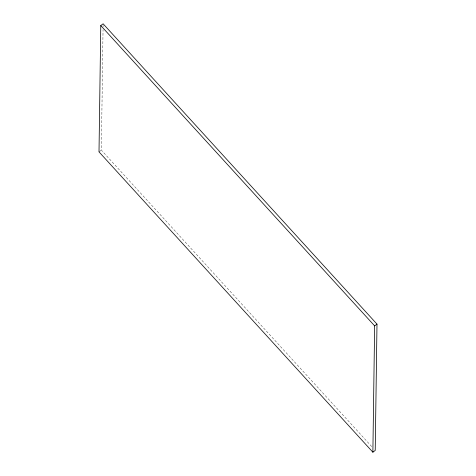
<?xml version="1.0" encoding="UTF-8"?>
<svg xmlns="http://www.w3.org/2000/svg" width="476" height="476" viewBox="0 0 476 476"><rect width="100%" height="100%" fill="white"/><g stroke="black" fill="none" stroke-linecap="round" stroke-linejoin="round"><path stroke-width="0.36" stroke-dasharray="2.38 1.78" d="M371.72 446.583L101.358 150.113L103.042 29.744M103.084 26.775L103.102 25.287M99.008 151.886L101.358 150.113"/><path stroke-width="0.71" d="M100.775 25.573L99.008 151.886L372.875 452.2L375.225 450.427L376.992 324.114L103.125 23.8L100.775 25.573L374.642 325.887L372.875 452.2M374.642 325.887L376.992 324.114"/></g></svg>
